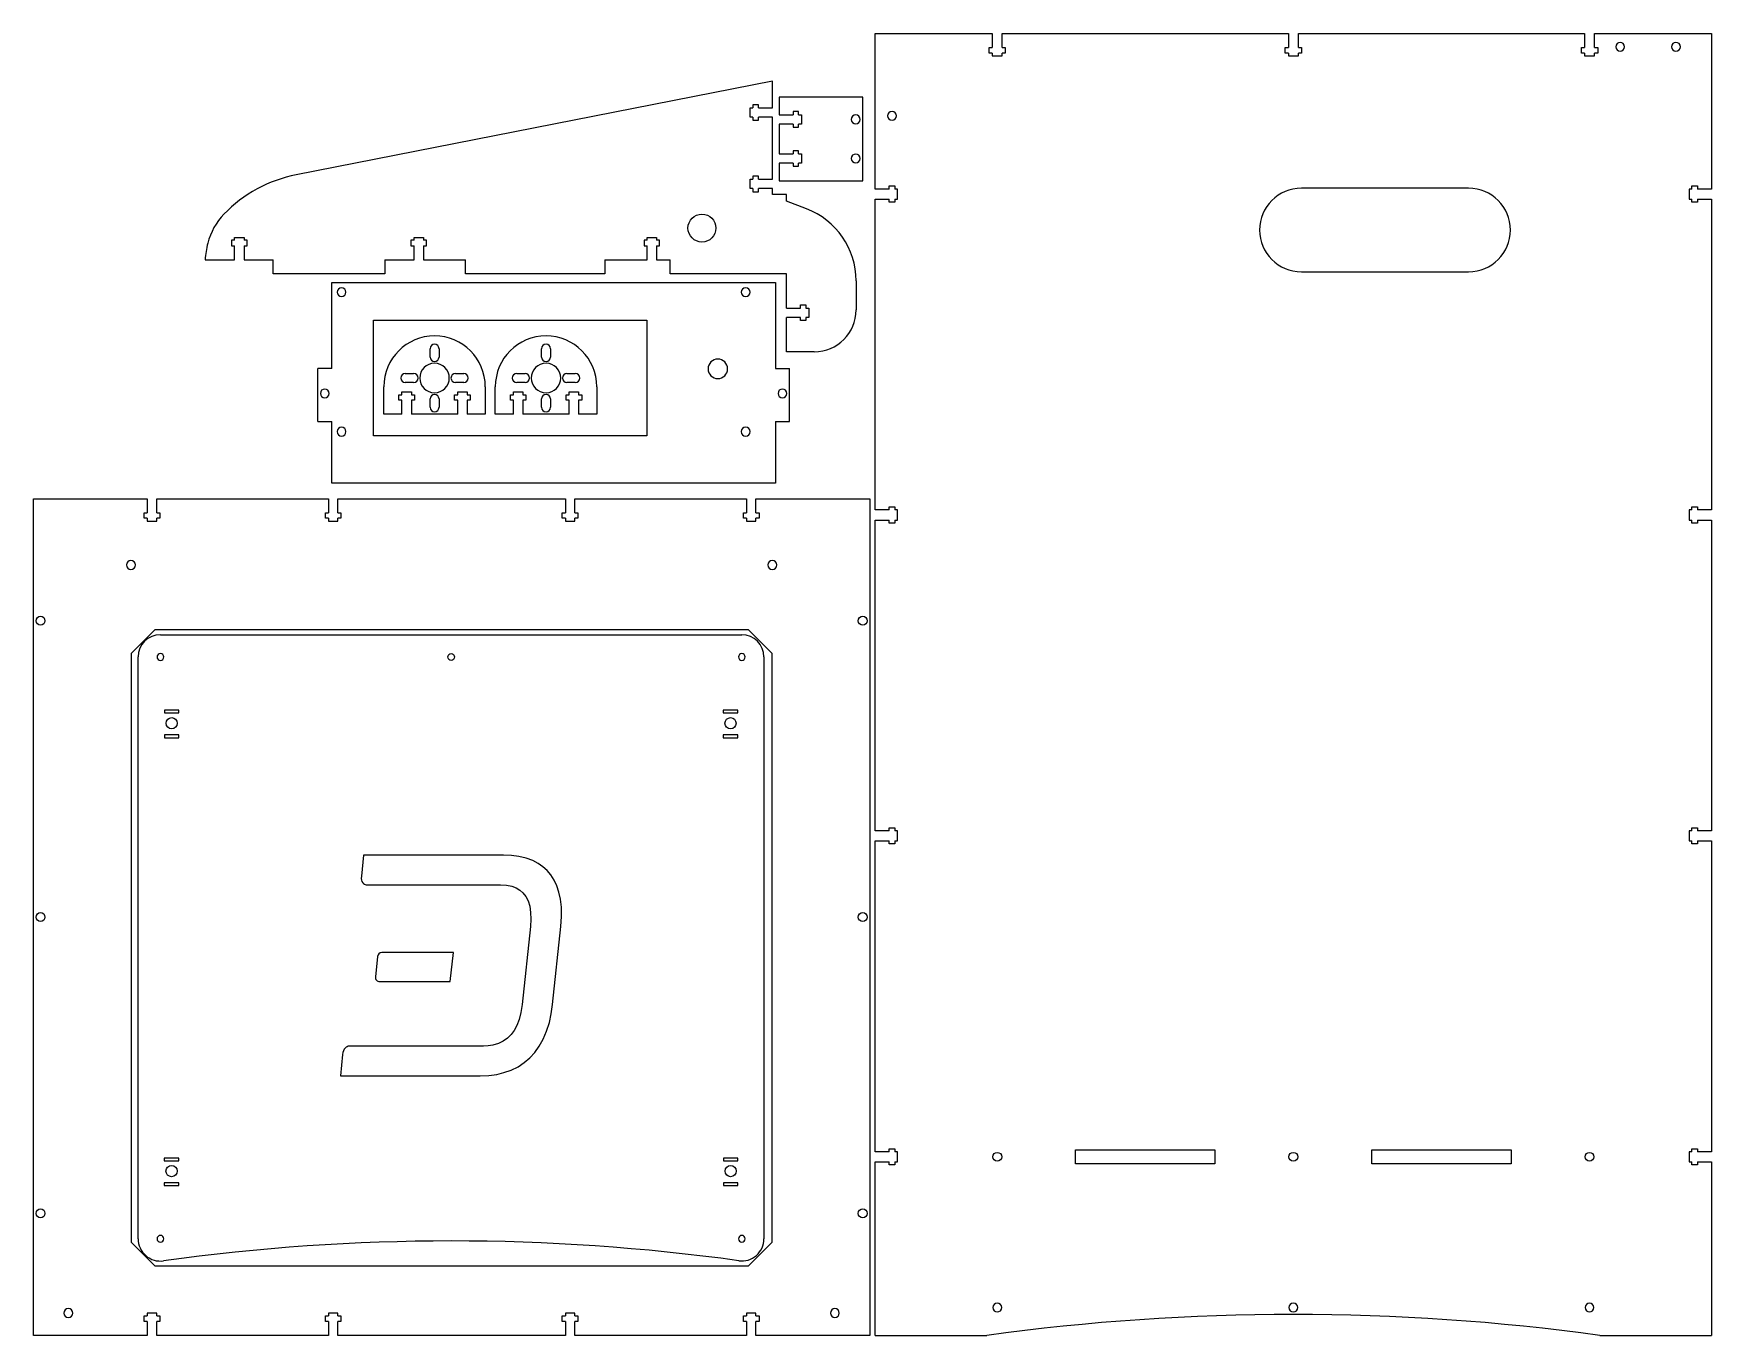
# Model space of a CAD drawing. Header units: millimetres. Extents: x -632 to 1470, y -66 to 406.
# Drawn here: x -38 to 564, y -66 to 401 of the extents above; entities that cross this region are included whole.
import ezdxf

# ---------------------------------------------------------------- set-up
doc = ezdxf.new("R2010")
doc.units = ezdxf.units.MM
doc.layers.get('0').update_dxf_attribs({"color": 253, "lineweight": 70, "true_color": 0x8faf8f})

msp = doc.modelspace()

# ---------------------------------------------------------------- linework, layer by layer
at = {"color": 58, "lineweight": -3, "true_color": 0x484805}
for p, q in [((263.98, 400.96), (305.88, 400.96)), ((263.98, 345.21), (263.98, 400.96)), ((305.88, 400.96), (305.88, 395.96)), ((309.48, 400.96), (412.18, 400.96)), ((309.48, 395.96), (309.48, 400.96)), ((412.18, 400.96), (412.18, 395.96)), ((415.78, 400.96), (518.48, 400.96)), ((415.78, 395.96), (415.78, 400.96)), ((518.48, 400.96), (518.48, 395.96)), ((522.08, 400.96), (563.98, 400.96)), ((522.08, 395.96), (522.08, 400.96)), ((563.98, 400.96), (563.98, 345.21)), ((304.78, 393.96), (304.78, 395.96)), ((304.78, 395.96), (305.88, 395.96)), ((305.88, 393.96), (304.78, 393.96)), ((305.88, 393.96), (305.88, 392.96)), ((305.88, 392.96), (309.48, 392.96)), ((309.48, 395.96), (310.58, 395.96)), ((310.58, 393.96), (309.48, 393.96)), ((309.48, 392.96), (309.48, 393.96)), ((310.58, 395.96), (310.58, 393.96)), ((411.08, 393.96), (411.08, 395.96)), ((411.08, 395.96), (412.18, 395.96)), ((412.18, 393.96), (411.08, 393.96)), ((412.18, 393.96), (412.18, 392.96)), ((412.18, 392.96), (415.78, 392.96)), ((415.78, 395.96), (416.88, 395.96)), ((416.88, 393.96), (415.78, 393.96)), ((415.78, 392.96), (415.78, 393.96)), ((416.88, 395.96), (416.88, 393.96)), ((517.38, 393.96), (517.38, 395.96)), ((517.38, 395.96), (518.48, 395.96)), ((518.48, 393.96), (517.38, 393.96)), ((518.48, 393.96), (518.48, 392.96)), ((518.48, 392.96), (522.08, 392.96)), ((522.08, 395.96), (523.18, 395.96)), ((523.18, 393.96), (522.08, 393.96)), ((522.08, 392.96), (522.08, 393.96)), ((523.18, 395.96), (523.18, 393.96)), ((227.1, 383.85), (56.25, 350.33)), ((227.1, 374.35), (227.1, 383.85)), ((219.1, 370.95), (219.1, 374.35)), ((219.1, 374.35), (220.1, 374.35)), ((222.1, 375.45), (220.1, 375.45)), ((220.1, 375.45), (220.1, 374.35)), ((222.1, 374.35), (222.1, 375.45)), ((222.1, 374.35), (227.1, 374.35)), ((259.48, 378.17), (229.48, 378.17)), ((229.48, 378.17), (229.48, 371.87)), ((259.48, 348.17), (259.48, 378.17)), ((220.1, 370.95), (219.1, 370.95)), ((220.1, 370.95), (220.1, 369.85)), ((220.1, 369.85), (222.1, 369.85)), ((222.1, 369.85), (222.1, 370.95)), ((227.1, 370.95), (222.1, 370.95)), ((227.1, 348.75), (227.1, 370.95)), ((229.48, 371.87), (234.48, 371.87)), ((234.48, 368.47), (229.48, 368.47)), ((229.48, 368.47), (229.48, 357.87)), ((234.48, 372.97), (234.48, 371.87)), ((236.48, 372.97), (234.48, 372.97)), ((234.48, 368.47), (234.48, 367.37)), ((234.48, 367.37), (236.48, 367.37)), ((236.48, 371.87), (236.48, 372.97)), ((236.48, 371.87), (237.48, 371.87)), ((237.48, 368.47), (236.48, 368.47)), ((236.48, 367.37), (236.48, 368.47)), ((237.48, 371.87), (237.48, 368.47)), ((229.48, 357.87), (234.48, 357.87)), ((234.48, 358.97), (234.48, 357.87)), ((236.48, 358.97), (234.48, 358.97)), ((236.48, 357.87), (236.48, 358.97)), ((236.48, 357.87), (237.48, 357.87)), ((237.48, 357.87), (237.48, 354.47)), ((222.1, 349.85), (220.1, 349.85)), ((220.1, 349.85), (220.1, 348.75)), ((222.1, 348.75), (222.1, 349.85)), ((234.48, 354.47), (229.48, 354.47)), ((229.48, 354.47), (229.48, 348.17)), ((234.48, 354.47), (234.48, 353.37)), ((234.48, 353.37), (236.48, 353.37)), ((237.48, 354.47), (236.48, 354.47)), ((236.48, 353.37), (236.48, 354.47)), ((219.1, 345.35), (219.1, 348.75)), ((219.1, 348.75), (220.1, 348.75)), ((220.1, 345.35), (219.1, 345.35)), ((220.1, 345.35), (220.1, 344.25)), ((220.1, 344.25), (222.1, 344.25)), ((222.1, 348.75), (227.1, 348.75)), ((222.1, 344.25), (222.1, 345.35)), ((227.1, 345.35), (222.1, 345.35)), ((227.1, 343.25), (227.1, 345.35)), ((232.1, 343.25), (227.1, 343.25)), ((229.48, 348.17), (259.48, 348.17)), ((232.1, 340.85), (232.1, 343.25)), ((268.98, 345.21), (263.98, 345.21)), ((268.98, 345.21), (268.98, 346.31)), ((268.98, 346.31), (270.98, 346.31)), ((270.98, 346.31), (270.98, 345.21)), ((271.98, 345.21), (270.98, 345.21)), ((271.98, 341.61), (271.98, 345.21)), ((476.86, 345.52), (416.86, 345.52)), ((555.98, 345.21), (555.98, 341.61)), ((556.98, 345.21), (555.98, 345.21)), ((556.98, 345.21), (556.98, 346.31)), ((556.98, 346.31), (558.98, 346.31)), ((558.98, 346.31), (558.98, 345.21)), ((563.98, 345.21), (558.98, 345.21)), ((239.3, 338.08), (232.1, 340.85)), ((263.98, 341.61), (268.98, 341.61)), ((263.98, 230.14), (263.98, 341.61)), ((268.98, 340.51), (268.98, 341.61)), ((270.98, 340.51), (268.98, 340.51)), ((270.98, 341.61), (271.98, 341.61)), ((270.98, 341.61), (270.98, 340.51)), ((555.98, 341.61), (556.98, 341.61)), ((556.98, 340.51), (556.98, 341.61)), ((558.98, 340.51), (556.98, 340.51)), ((558.98, 341.61), (563.98, 341.61)), ((558.98, 341.61), (558.98, 340.51)), ((563.98, 341.61), (563.98, 230.14)), ((34.1, 326.85), (33, 326.85)), ((33, 326.85), (33, 324.85)), ((34.1, 326.85), (34.1, 327.85)), ((34.1, 327.85), (37.5, 327.85)), ((37.5, 327.85), (37.5, 326.85)), ((38.6, 326.85), (37.5, 326.85)), ((38.6, 324.85), (38.6, 326.85)), ((98.5, 326.85), (97.4, 326.85)), ((97.4, 326.85), (97.4, 324.85)), ((98.5, 326.85), (98.5, 327.85)), ((98.5, 327.85), (101.9, 327.85)), ((101.9, 327.85), (101.9, 326.85)), ((103, 326.85), (101.9, 326.85)), ((103, 324.85), (103, 326.85)), ((182.1, 326.85), (181, 326.85)), ((181, 326.85), (181, 324.85)), ((182.1, 326.85), (182.1, 327.85)), ((182.1, 327.85), (185.5, 327.85)), ((185.5, 327.85), (185.5, 326.85)), ((186.6, 326.85), (185.5, 326.85)), ((186.6, 324.85), (186.6, 326.85)), ((23.5, 319.85), (34.1, 319.85)), ((33, 324.85), (34.1, 324.85)), ((34.1, 319.85), (34.1, 324.85)), ((37.5, 324.85), (38.6, 324.85)), ((37.5, 324.85), (37.5, 319.85)), ((37.5, 319.85), (48, 319.85)), ((48, 314.85), (48, 319.85)), ((88, 319.85), (88, 314.85)), ((88, 319.85), (98.5, 319.85)), ((97.4, 324.85), (98.5, 324.85)), ((98.5, 319.85), (98.5, 324.85)), ((101.9, 324.85), (103, 324.85)), ((101.9, 324.85), (101.9, 319.85)), ((101.9, 319.85), (117, 319.85)), ((117, 314.85), (117, 319.85)), ((167, 319.85), (167, 314.85)), ((167, 319.85), (182.1, 319.85)), ((181, 324.85), (182.1, 324.85)), ((182.1, 319.85), (182.1, 324.85)), ((185.5, 324.85), (186.6, 324.85)), ((185.5, 324.85), (185.5, 319.85)), ((185.5, 319.85), (190.4, 319.85)), ((190.4, 314.85), (190.4, 319.85)), ((88, 314.85), (48, 314.85)), ((167, 314.85), (117, 314.85)), ((232.1, 314.85), (190.4, 314.85)), ((232.1, 302.55), (232.1, 314.85)), ((416.86, 315.52), (476.86, 315.52)), ((68.98, 311.73), (228.18, 311.73)), ((68.98, 280.91), (68.98, 311.73)), ((228.18, 311.73), (228.18, 280.91)), ((257.1, 312.35), (257.1, 301.85)), ((232.1, 302.55), (237.1, 302.55)), ((237.1, 303.65), (239.1, 303.65)), ((237.1, 302.55), (237.1, 303.65)), ((239.1, 303.65), (239.1, 302.55)), ((239.1, 302.55), (240.1, 302.55)), ((240.1, 302.55), (240.1, 299.15)), ((83.98, 256.73), (83.98, 298.23)), ((83.98, 298.23), (181.98, 298.23)), ((181.98, 298.23), (181.98, 256.73)), ((237.1, 299.15), (232.1, 299.15)), ((232.1, 286.85), (232.1, 299.15)), ((237.1, 298.05), (237.1, 299.15)), ((239.1, 298.05), (237.1, 298.05)), ((239.1, 299.15), (239.1, 298.05)), ((240.1, 299.15), (239.1, 299.15)), ((104.25, 284.95), (104.25, 287.95)), ((107.45, 287.95), (107.45, 284.95)), ((144.25, 284.95), (144.25, 287.95)), ((147.45, 287.95), (147.45, 284.95)), ((242.1, 286.85), (232.1, 286.85)), ((68.98, 280.91), (63.98, 280.91)), ((63.98, 261.91), (63.98, 280.91)), ((95.35, 279.05), (98.35, 279.05)), ((113.35, 279.05), (116.35, 279.05)), ((135.35, 279.05), (138.35, 279.05)), ((153.35, 279.05), (156.35, 279.05)), ((228.18, 280.91), (233.18, 280.91)), ((233.18, 261.91), (233.18, 280.91)), ((87.65, 264.47), (87.65, 274.34)), ((93.05, 269.47), (93.05, 271.47)), ((93.05, 271.47), (94.15, 271.47)), ((94.15, 271.47), (94.15, 272.47)), ((94.15, 272.47), (97.55, 272.47)), ((98.35, 275.85), (95.35, 275.85)), ((97.55, 272.47), (97.55, 271.47)), ((97.55, 271.47), (98.65, 271.47)), ((98.65, 271.47), (98.65, 269.47)), ((113.05, 269.47), (113.05, 271.47)), ((113.05, 271.47), (114.15, 271.47)), ((116.35, 275.85), (113.35, 275.85)), ((114.15, 271.47), (114.15, 272.47)), ((114.15, 272.47), (117.55, 272.47)), ((117.55, 272.47), (117.55, 271.47)), ((117.55, 271.47), (118.65, 271.47)), ((118.65, 271.47), (118.65, 269.47)), ((124.05, 274.34), (124.05, 264.47)), ((127.65, 264.47), (127.65, 274.34)), ((133.05, 269.47), (133.05, 271.47)), ((133.05, 271.47), (134.15, 271.47)), ((134.15, 271.47), (134.15, 272.47)), ((134.15, 272.47), (137.55, 272.47)), ((138.35, 275.85), (135.35, 275.85)), ((137.55, 272.47), (137.55, 271.47)), ((137.55, 271.47), (138.65, 271.47)), ((138.65, 271.47), (138.65, 269.47)), ((153.05, 269.47), (153.05, 271.47)), ((153.05, 271.47), (154.15, 271.47)), ((156.35, 275.85), (153.35, 275.85)), ((154.15, 271.47), (154.15, 272.47)), ((154.15, 272.47), (157.55, 272.47)), ((157.55, 272.47), (157.55, 271.47)), ((157.55, 271.47), (158.65, 271.47)), ((158.65, 271.47), (158.65, 269.47)), ((164.05, 274.34), (164.05, 264.47)), ((94.15, 269.47), (93.05, 269.47)), ((94.15, 264.47), (94.15, 269.47)), ((98.65, 269.47), (97.55, 269.47)), ((97.55, 269.47), (97.55, 264.47)), ((104.25, 266.95), (104.25, 269.95)), ((107.45, 269.95), (107.45, 266.95)), ((114.15, 269.47), (113.05, 269.47)), ((114.15, 264.47), (114.15, 269.47)), ((118.65, 269.47), (117.55, 269.47)), ((117.55, 269.47), (117.55, 264.47)), ((134.15, 269.47), (133.05, 269.47)), ((134.15, 264.47), (134.15, 269.47)), ((138.65, 269.47), (137.55, 269.47)), ((137.55, 269.47), (137.55, 264.47)), ((144.25, 266.95), (144.25, 269.95)), ((147.45, 269.95), (147.45, 266.95)), ((154.15, 269.47), (153.05, 269.47)), ((154.15, 264.47), (154.15, 269.47)), ((158.65, 269.47), (157.55, 269.47)), ((157.55, 269.47), (157.55, 264.47)), ((63.98, 261.91), (68.98, 261.91)), ((68.98, 239.73), (68.98, 261.91)), ((94.15, 264.47), (87.65, 264.47)), ((114.15, 264.47), (97.55, 264.47)), ((124.05, 264.47), (117.55, 264.47)), ((134.15, 264.47), (127.65, 264.47)), ((154.15, 264.47), (137.55, 264.47)), ((164.05, 264.47), (157.55, 264.47)), ((228.18, 261.91), (233.18, 261.91)), ((228.18, 261.91), (228.18, 239.73)), ((181.98, 256.73), (83.98, 256.73)), ((228.18, 239.73), (68.98, 239.73)), ((268.98, 230.14), (263.98, 230.14)), ((268.98, 230.14), (268.98, 231.24)), ((268.98, 231.24), (270.98, 231.24)), ((270.98, 231.24), (270.98, 230.14)), ((271.98, 230.14), (270.98, 230.14)), ((271.98, 226.54), (271.98, 230.14)), ((555.98, 230.14), (555.98, 226.54)), ((556.98, 230.14), (555.98, 230.14)), ((556.98, 230.14), (556.98, 231.24)), ((556.98, 231.24), (558.98, 231.24)), ((558.98, 231.24), (558.98, 230.14)), ((563.98, 230.14), (558.98, 230.14)), ((263.98, 226.54), (268.98, 226.54)), ((263.98, 115.07), (263.98, 226.54)), ((268.98, 225.44), (268.98, 226.54)), ((270.98, 225.44), (268.98, 225.44)), ((270.98, 226.54), (271.98, 226.54)), ((270.98, 226.54), (270.98, 225.44)), ((555.98, 226.54), (556.98, 226.54)), ((556.98, 225.44), (556.98, 226.54)), ((558.98, 225.44), (556.98, 225.44)), ((558.98, 226.54), (563.98, 226.54)), ((558.98, 226.54), (558.98, 225.44)), ((563.98, 226.54), (563.98, 115.07)), ((7.49, 185.42), (216.09, 185.37)), ((-0.51, -31.18), (-0.51, 177.42)), ((224.05, 177.42), (224.05, -31.18)), ((8.95, 158.37), (8.95, 157.37)), ((14.15, 158.37), (8.95, 158.37)), ((8.95, 157.37), (14.15, 157.37)), ((14.15, 157.37), (14.15, 158.37)), ((214.64, 158.37), (209.44, 158.37)), ((209.44, 158.37), (209.44, 157.37)), ((209.44, 157.37), (214.64, 157.37)), ((214.64, 157.37), (214.64, 158.37)), ((8.95, 149.47), (8.95, 148.47)), ((14.15, 149.47), (8.95, 149.47)), ((8.95, 148.47), (14.15, 148.47)), ((14.15, 148.47), (14.15, 149.47)), ((209.44, 149.47), (209.44, 148.47)), ((214.64, 149.47), (209.44, 149.47)), ((209.44, 148.47), (214.64, 148.47)), ((214.64, 148.47), (214.64, 149.47)), ((268.98, 115.07), (263.98, 115.07)), ((268.98, 115.07), (268.98, 116.17)), ((268.98, 116.17), (270.98, 116.17)), ((270.98, 116.17), (270.98, 115.07)), ((271.98, 115.07), (270.98, 115.07)), ((271.98, 111.47), (271.98, 115.07)), ((555.98, 115.07), (555.98, 111.47)), ((556.98, 115.07), (555.98, 115.07)), ((556.98, 115.07), (556.98, 116.17)), ((556.98, 116.17), (558.98, 116.17)), ((558.98, 116.17), (558.98, 115.07)), ((563.98, 115.07), (558.98, 115.07)), ((263.98, 111.47), (268.98, 111.47)), ((263.98, 0), (263.98, 111.47)), ((268.98, 110.37), (268.98, 111.47)), ((270.98, 110.37), (268.98, 110.37)), ((270.98, 111.47), (271.98, 111.47)), ((270.98, 111.47), (270.98, 110.37)), ((555.98, 111.47), (556.98, 111.47)), ((556.98, 110.37), (556.98, 111.47)), ((558.98, 110.37), (556.98, 110.37)), ((558.98, 111.47), (563.98, 111.47)), ((558.98, 111.47), (558.98, 110.37)), ((563.98, 111.47), (563.98, 0)), ((80.41, 106.38), (79.61, 98.78)), ((130.61, 106.38), (80.41, 106.38)), ((133.44, 106.27), (130.61, 106.38)), ((136.05, 105.93), (133.44, 106.27)), ((138.72, 105.29), (136.05, 105.93)), ((141.1, 104.41), (138.72, 105.29)), ((143, 103.41), (141.1, 104.41)), ((144.71, 102.22), (143, 103.41)), ((79.61, 98.78), (79.58, 98.03)), ((79.58, 98.03), (79.65, 97.42)), ((79.65, 97.42), (79.81, 96.87)), ((79.81, 96.87), (80.06, 96.45)), ((80.06, 96.45), (80.35, 96.15)), ((146.22, 100.83), (144.71, 102.22)), ((147.56, 99.25), (146.22, 100.83)), ((148.71, 97.44), (147.56, 99.25)), ((149.68, 95.4), (148.71, 97.44)), ((80.35, 96.15), (80.66, 95.95)), ((80.66, 95.95), (80.95, 95.84)), ((80.95, 95.84), (81.26, 95.77)), ((81.26, 95.77), (81.39, 95.76)), ((81.39, 95.76), (115.17, 95.76)), ((115.17, 95.76), (129.49, 95.76)), ((129.49, 95.76), (131.64, 95.62)), ((131.64, 95.62), (133.57, 95.22)), ((133.57, 95.22), (135.13, 94.62)), ((135.13, 94.62), (136.45, 93.82)), ((136.45, 93.82), (137.56, 92.84)), ((137.56, 92.84), (138.58, 91.52)), ((138.58, 91.52), (139.39, 89.93)), ((150.46, 93.1), (149.68, 95.4)), ((151.02, 90.53), (150.46, 93.1)), ((151.35, 87.66), (151.02, 90.53)), ((139.39, 89.93), (139.98, 88.03)), ((139.98, 88.03), (140.32, 85.76)), ((140.32, 85.76), (140.39, 83.43)), ((151.18, 80.84), (151.41, 84.32)), ((151.41, 84.32), (151.35, 87.66)), ((140.22, 80.84), (137.27, 52.8)), ((140.39, 83.43), (140.22, 80.84)), ((148.22, 52.8), (151.18, 80.84)), ((85.41, 70.07), (84.63, 62.74)), ((112.61, 71.42), (86.91, 71.42)), ((111.51, 61.07), (112.61, 71.42)), ((86.14, 61.07), (111.51, 61.07)), ((136.83, 49.94), (136.17, 47.39)), ((137.27, 52.8), (136.83, 49.94)), ((147.05, 46.33), (147.75, 49.5)), ((147.75, 49.5), (148.22, 52.8)), ((134.39, 43.51), (133.28, 42.01)), ((135.36, 45.29), (134.39, 43.51)), ((136.17, 47.39), (135.36, 45.29)), ((144.83, 40.38), (146.05, 43.2)), ((146.05, 43.2), (147.05, 46.33)), ((73.19, 36.22), (72.99, 35.6)), ((73.46, 36.75), (73.19, 36.22)), ((73.83, 37.2), (73.46, 36.75)), ((74.17, 37.49), (73.83, 37.2)), ((74.51, 37.68), (74.17, 37.49)), ((74.9, 37.82), (74.51, 37.68)), ((75.28, 37.88), (74.9, 37.82)), ((123.38, 37.88), (75.28, 37.88)), ((125.14, 37.97), (123.38, 37.88)), ((126.81, 38.23), (125.14, 37.97)), ((128.75, 38.81), (126.81, 38.23)), ((130.48, 39.65), (128.75, 38.81)), ((132.03, 40.76), (130.48, 39.65)), ((133.28, 42.01), (132.03, 40.76)), ((141.8, 35.63), (143.41, 37.86)), ((143.41, 37.86), (144.83, 40.38)), ((72.86, 34.86), (72.06, 27.26)), ((72.99, 35.6), (72.86, 34.86)), ((133.39, 29.32), (135.8, 30.52)), ((135.8, 30.52), (138, 31.96)), ((138, 31.96), (139.99, 33.67)), ((139.99, 33.67), (141.8, 35.63)), ((72.06, 27.26), (107.85, 27.26)), ((107.85, 27.25), (122.26, 27.25)), ((122.26, 27.25), (125.31, 27.39)), ((125.31, 27.39), (128.15, 27.77)), ((128.15, 27.77), (130.75, 28.38)), ((130.75, 28.38), (133.39, 29.32)), ((268.98, 0), (268.98, 1.1)), ((268.98, 1.1), (270.98, 1.1)), ((270.98, 1.1), (270.98, 0)), ((335.86, -4.34), (335.86, 0.66)), ((335.86, 0.66), (385.86, 0.66)), ((385.86, 0.66), (385.86, -4.34)), ((442.11, -4.34), (442.11, 0.66)), ((442.11, 0.66), (492.11, 0.66)), ((492.11, 0.66), (492.11, -4.34)), ((556.98, 0), (556.98, 1.1)), ((556.98, 1.1), (558.98, 1.1)), ((558.98, 1.1), (558.98, 0)), ((8.89, -2.23), (8.89, -3.23)), ((14.09, -2.23), (8.89, -2.23)), ((8.89, -3.23), (14.09, -3.23)), ((14.09, -3.23), (14.09, -2.23)), ((209.49, -2.23), (209.49, -3.23)), ((214.69, -2.23), (209.49, -2.23)), ((209.49, -3.23), (214.69, -3.23)), ((214.69, -3.23), (214.69, -2.23)), ((268.98, 0), (263.98, 0)), ((263.98, -3.6), (268.98, -3.6)), ((263.98, -65.84), (263.98, -3.6)), ((268.98, -4.7), (268.98, -3.6)), ((270.98, -4.7), (268.98, -4.7)), ((271.98, 0), (270.98, 0)), ((270.98, -3.6), (271.98, -3.6)), ((270.98, -3.6), (270.98, -4.7)), ((271.98, -3.6), (271.98, 0)), ((385.86, -4.34), (335.86, -4.34)), ((492.11, -4.34), (442.11, -4.34)), ((555.98, 0), (555.98, -3.6)), ((556.98, 0), (555.98, 0)), ((555.98, -3.6), (556.98, -3.6)), ((556.98, -4.7), (556.98, -3.6)), ((558.98, -4.7), (556.98, -4.7)), ((563.98, 0), (558.98, 0)), ((558.98, -3.6), (563.98, -3.6)), ((558.98, -3.6), (558.98, -4.7)), ((563.98, -3.6), (563.98, -65.84)), ((14.09, -11.13), (8.89, -11.13)), ((8.89, -11.13), (8.89, -12.13)), ((14.09, -12.13), (14.09, -11.13)), ((214.69, -11.13), (209.49, -11.13)), ((209.49, -11.13), (209.49, -12.13)), ((214.69, -12.13), (214.69, -11.13)), ((8.89, -12.13), (14.09, -12.13)), ((209.49, -12.13), (214.69, -12.13)), ((263.98, -65.84), (303.98, -65.84)), ((523.98, -65.84), (563.98, -65.84))]:
    msp.add_line(p, q, dxfattribs=at)
at = {"color": 250, "lineweight": -3, "true_color": 0x262626}
for p, q in [((-38.02, -65.84), (-38.02, 234.16)), ((-38.02, 234.16), (2.78, 234.16)), ((1.68, 227.16), (1.68, 229.16)), ((1.68, 229.16), (2.78, 229.16)), ((2.78, 234.16), (2.78, 229.16)), ((6.18, 229.16), (6.18, 234.16)), ((6.18, 234.16), (67.78, 234.16)), ((6.18, 229.16), (7.28, 229.16)), ((7.28, 229.16), (7.28, 227.16)), ((66.68, 227.16), (66.68, 229.16)), ((66.68, 229.16), (67.78, 229.16)), ((67.78, 234.16), (67.78, 229.16)), ((71.18, 229.16), (71.18, 234.16)), ((71.18, 234.16), (152.78, 234.16)), ((71.18, 229.16), (72.28, 229.16)), ((72.28, 229.16), (72.28, 227.16)), ((151.68, 227.16), (151.68, 229.16)), ((151.68, 229.16), (152.78, 229.16)), ((152.78, 234.16), (152.78, 229.16)), ((156.18, 229.16), (156.18, 234.16)), ((156.18, 234.16), (217.78, 234.16)), ((156.18, 229.16), (157.28, 229.16)), ((157.28, 229.16), (157.28, 227.16)), ((216.68, 227.16), (216.68, 229.16)), ((216.68, 229.16), (217.78, 229.16)), ((217.78, 234.16), (217.78, 229.16)), ((221.18, 229.16), (221.18, 234.16)), ((221.18, 234.16), (261.98, 234.16)), ((221.18, 229.16), (222.28, 229.16)), ((222.28, 229.16), (222.28, 227.16)), ((261.98, 234.16), (261.98, -65.84)), ((2.78, 227.16), (1.68, 227.16)), ((2.78, 227.16), (2.78, 226.16)), ((2.78, 226.16), (6.18, 226.16)), ((7.28, 227.16), (6.18, 227.16)), ((6.18, 226.16), (6.18, 227.16)), ((67.78, 227.16), (66.68, 227.16)), ((67.78, 227.16), (67.78, 226.16)), ((67.78, 226.16), (71.18, 226.16)), ((72.28, 227.16), (71.18, 227.16)), ((71.18, 226.16), (71.18, 227.16)), ((152.78, 227.16), (151.68, 227.16)), ((152.78, 227.16), (152.78, 226.16)), ((152.78, 226.16), (156.18, 226.16)), ((157.28, 227.16), (156.18, 227.16)), ((156.18, 226.16), (156.18, 227.16)), ((217.78, 227.16), (216.68, 227.16)), ((217.78, 227.16), (217.78, 226.16)), ((217.78, 226.16), (221.18, 226.16)), ((222.28, 227.16), (221.18, 227.16)), ((221.18, 226.16), (221.18, 227.16)), ((5.44, 187.16), (-3, 178.72)), ((218.54, 187.16), (5.44, 187.16)), ((226.98, 178.72), (218.54, 187.16)), ((-3, 178.72), (-3, -32.4)), ((226.98, -32.4), (226.98, 178.72)), ((-3, -32.4), (5.44, -40.84)), ((218.54, -40.84), (226.98, -32.4)), ((5.44, -40.84), (218.54, -40.84)), ((1.68, -60.84), (1.68, -58.84)), ((1.68, -58.84), (2.78, -58.84)), ((6.18, -57.84), (2.78, -57.84)), ((2.78, -57.84), (2.78, -58.84)), ((6.18, -58.84), (6.18, -57.84)), ((6.18, -58.84), (7.28, -58.84)), ((7.28, -58.84), (7.28, -60.84)), ((66.68, -60.84), (66.68, -58.84)), ((66.68, -58.84), (67.78, -58.84)), ((71.18, -57.84), (67.78, -57.84)), ((67.78, -57.84), (67.78, -58.84)), ((71.18, -58.84), (71.18, -57.84)), ((71.18, -58.84), (72.28, -58.84)), ((72.28, -58.84), (72.28, -60.84)), ((151.68, -60.84), (151.68, -58.84)), ((151.68, -58.84), (152.78, -58.84)), ((156.18, -57.84), (152.78, -57.84)), ((152.78, -57.84), (152.78, -58.84)), ((156.18, -58.84), (156.18, -57.84)), ((156.18, -58.84), (157.28, -58.84)), ((157.28, -58.84), (157.28, -60.84)), ((216.68, -60.84), (216.68, -58.84)), ((216.68, -58.84), (217.78, -58.84)), ((221.18, -57.84), (217.78, -57.84)), ((217.78, -57.84), (217.78, -58.84)), ((221.18, -58.84), (221.18, -57.84)), ((221.18, -58.84), (222.28, -58.84)), ((222.28, -58.84), (222.28, -60.84)), ((2.78, -65.84), (-38.02, -65.84)), ((2.78, -60.84), (1.68, -60.84)), ((2.78, -60.84), (2.78, -65.84)), ((7.28, -60.84), (6.18, -60.84)), ((6.18, -65.84), (6.18, -60.84)), ((67.78, -65.84), (6.18, -65.84)), ((67.78, -60.84), (66.68, -60.84)), ((67.78, -60.84), (67.78, -65.84)), ((72.28, -60.84), (71.18, -60.84)), ((71.18, -65.84), (71.18, -60.84)), ((152.78, -65.84), (71.18, -65.84)), ((152.78, -60.84), (151.68, -60.84)), ((152.78, -60.84), (152.78, -65.84)), ((157.28, -60.84), (156.18, -60.84)), ((156.18, -65.84), (156.18, -60.84)), ((217.78, -65.84), (156.18, -65.84)), ((217.78, -60.84), (216.68, -60.84)), ((217.78, -60.84), (217.78, -65.84)), ((222.28, -60.84), (221.18, -60.84)), ((221.18, -65.84), (221.18, -60.84)), ((261.98, -65.84), (221.18, -65.84))]:
    msp.add_line(p, q, dxfattribs=at)
at = {"color": 58, "lineweight": -3, "true_color": 0x484805, "extrusion": (7.98244e-14, -2.04475e-15, -1)}
for centre in [(-531.23, 396.21), (-551.23, 396.21), (-269.98, 371.46), (-307.73, -55.84), (-413.98, -55.84), (-520.23, -55.84)]:
    msp.add_circle(centre, 1.6, dxfattribs=at)
at = {"color": 58, "lineweight": -3, "true_color": 0x484805, "extrusion": (-5.01432e-17, 1.61641e-14, -1)}
for centre in [(-256.98, 370.17), (-256.98, 356.17)]:
    msp.add_circle(centre, 1.6, dxfattribs=at)
at = {"color": 58, "lineweight": -3, "true_color": 0x484805}
for centre, radius in [((201.78, 331.2), 5), ((111.79, 177.42), 1.2), ((11.55, 153.67), 2), ((212.04, 153.67), 2), ((11.49, -6.93), 2), ((212.09, -6.93), 2), ((307.73, -1.8), 1.6), ((413.98, -1.8), 1.6), ((520.23, -1.8), 1.6)]:
    msp.add_circle(centre, radius, dxfattribs=at)
at = {"color": 58, "lineweight": -3, "true_color": 0x484805, "extrusion": (1.19499e-14, -2.15058e-13, -1)}
for centre, radius in [((-72.48, 308.23), 1.6), ((-217.48, 308.23), 1.6), ((-207.48, 280.73), 3.5), ((-66.48, 271.91), 1.6), ((-230.68, 271.91), 1.6), ((-72.48, 258.23), 1.6), ((-217.48, 258.23), 1.6)]:
    msp.add_circle(centre, radius, dxfattribs=at)
at = {"color": 58, "lineweight": -3, "true_color": 0x484805, "extrusion": (-5.01432e-17, 1.64099e-16, -1)}
msp.add_circle((-105.85, 277.45), 5.3, dxfattribs=at)
at = {"color": 58, "lineweight": -3, "true_color": 0x484805, "extrusion": (-5.01432e-17, 2.1641e-15, -1)}
msp.add_circle((-145.85, 277.45), 5.3, dxfattribs=at)
at = {"color": 250, "lineweight": -3, "true_color": 0x262626, "extrusion": (-5.01432e-17, 8.10287e-15, -1)}
for centre in [(3.09, 210.41), (-227.05, 210.41), (25.52, -57.84), (-249.48, -57.84)]:
    msp.add_circle(centre, 1.6, dxfattribs=at)
at = {"color": 250, "lineweight": -3, "true_color": 0x262626}
for centre in [(-35.52, 190.41), (259.48, 190.41), (-35.52, 84.16), (259.48, 84.16), (-35.52, -22.09), (259.48, -22.09)]:
    msp.add_circle(centre, 1.6, dxfattribs=at)
at = {"color": 58, "lineweight": -3, "true_color": 0x484805, "extrusion": (-5.01432e-17, 2.25329e-16, -1)}
for centre in [(-7.49, 177.42), (-216.09, 177.42), (-7.49, -31.18), (-216.09, -31.18)]:
    msp.add_circle(centre, 1.2, dxfattribs=at)
at = {"color": 58, "lineweight": -3, "true_color": 0x484805}
for centre, radius, start, end in [((65.74, 302), 49.25, 101.1, 136.01868), ((416.86, 330.52), 15, 90, 270), ((476.86, 330.52), 15, 270, 90), ((229.6, 312.35), 27.5, 360, 69.34578), ((47.11, 319.98), 23.36, 136.01868, 165.66037), ((58, 317.2), 34.6, 165.66037, 175.60198), ((242.1, 301.85), 15, 270, 360), ((105.85, 274.34), 18.2, 360, 180), ((105.85, 287.95), 1.6, 360, 180), ((145.85, 274.34), 18.2, 360, 180), ((145.85, 287.95), 1.6, 360, 180), ((105.85, 284.95), 1.6, 180.00004, 360), ((145.85, 284.95), 1.6, 180.00004, 360), ((95.35, 277.45), 1.6, 90, 270), ((98.35, 277.45), 1.6, 270.00004, 90), ((113.35, 277.45), 1.6, 90.00004, 270), ((116.35, 277.45), 1.6, 270, 90), ((135.35, 277.45), 1.6, 90, 270), ((138.35, 277.45), 1.6, 270.00004, 90), ((153.35, 277.45), 1.6, 90.00004, 270), ((156.35, 277.45), 1.6, 270, 90), ((105.85, 269.95), 1.6, 360, 180), ((145.85, 269.95), 1.6, 360, 180), ((105.85, 266.95), 1.6, 180, 360), ((145.85, 266.95), 1.6, 180, 360), ((7.49, 177.42), 8, 90, 180), ((216.09, 177.42), 7.96, 0, 89.98743), ((86.91, 69.91), 1.51, 90, 173.97687), ((86.14, 62.58), 1.51, 173.97687, 270), ((7.49, -31.18), 8, 180, 277.88381), ((111.96, -785.46), 753.48, 82.13981, 97.8851), ((216.09, -31.18), 7.96, 262.13981, 0), ((413.98, -867.43), 809.1, 82.18624, 97.81376)]:
    msp.add_arc(centre, radius, start, end, dxfattribs=at)

doc.saveas('drawing.dxf')
